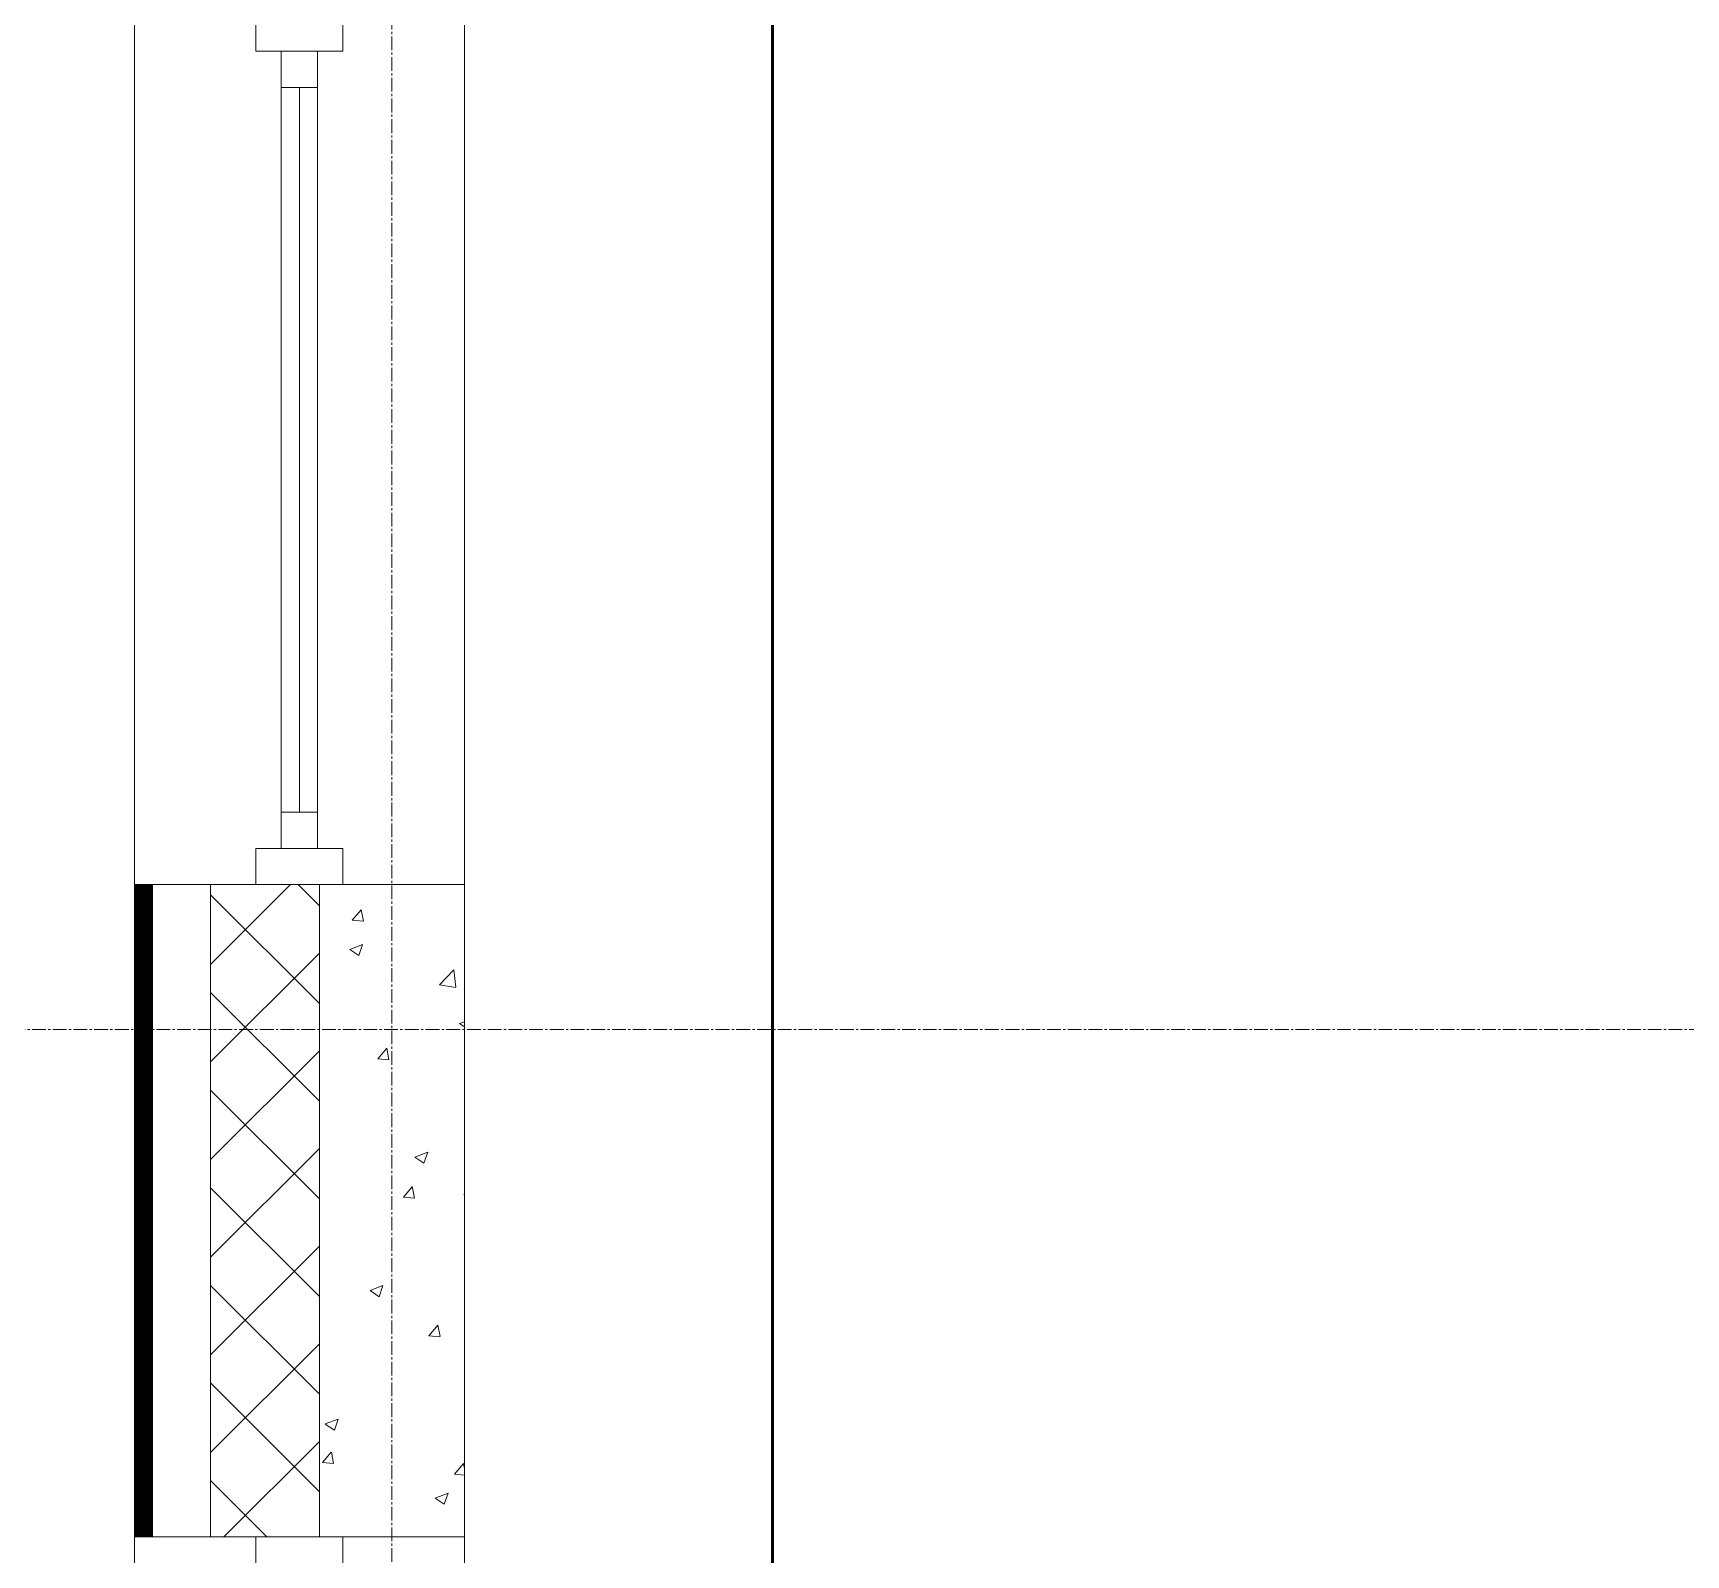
# Model space of a CAD drawing. Header units: millimetres. Extents: x -24360 to 609566, y -391049 to 148426.
# Drawn here: x -495 to 1785, y 42175 to 44275 of the extents above; entities that cross this region are included whole.
import ezdxf

# ---------------------------------------------------------------- set-up
doc = ezdxf.new("R2010")
doc.units = ezdxf.units.MM
doc.linetypes.add('CENTER2', pattern=[28.575, 19.05, -3.175, 3.175, -3.175])
for name, color, linetype, lineweight in [('A-Wall_Материал_Газоблок_Контур', 250, 'Continuous', 0), ('АР_Окна', 4, 'Continuous', 5), ('АР_Стены ПЕНОблок', 52, 'Continuous', 20), ('АР_Тонкая', 254, 'Continuous', 5), ('АР_Утеплитель', 31, 'Continuous', 0), ('АР_Штриховка', 8, 'Continuous', 0)]:
    doc.layers.add(name, color=color, linetype=linetype, lineweight=lineweight)
doc.layers.add('АР_Оси_РД_100', color=7, linetype='Continuous', lineweight=0, true_color=0x525252)
doc.layers.add('РД_Оси_100', color=7, linetype='Continuous', lineweight=0, true_color=0x525252)

# ---------------------------------------------------------------- blocks, each defined once
blk = doc.blocks.new('СОШ_2200_АР_ОСИ_М100_28.05.24')
at = {"layer": 'АР_Оси_РД_100', "linetype": 'CENTER2'}
for p, q in [((0, -6155), (0, 139938.679)), ((29555, 42900), (-5954.958, 42900))]:
    blk.add_line(p, q, dxfattribs=at)

msp = doc.modelspace()

# ---------------------------------------------------------------- linework, layer by layer
at = {"color": 2, "lineweight": 50}
msp.add_lwpolyline([(7340, 36400), (525, 36400), (525, 44884), (7340, 44884)], close=True, dxfattribs=at)
at = {"layer": 'A-Wall_Материал_Газоблок_Контур', "color": 18, "linetype": 'Continuous', "lineweight": 0, "true_color": 0x000000}
for p, q in [((-355, 44300), (-355, 43100)), ((100, 43100), (100, 44300)), ((-355, 42200), (-355, 41000)), ((100, 41000), (100, 42200))]:
    msp.add_line(p, q, dxfattribs=at)
at = {"layer": 'АР_Окна', "color": 18, "linetype": 'Continuous', "lineweight": 5, "true_color": 0x000000}
for p, q in [((-355, 44300), (-355, 43100)), ((100, 44300), (100, 43100)), ((-152.5, 44200), (-102.5, 44200)), ((-127.5, 44200), (-127.5, 43200)), ((-152.5, 43200), (-102.5, 43200)), ((-355, 42200), (-355, 41000)), ((100, 42200), (100, 41000))]:
    msp.add_line(p, q, dxfattribs=at)
for points in [[(-67.5, 44250), (-67.5, 44300), (-187.5, 44300), (-187.5, 44250)], [(-152.5, 44250), (-102.5, 44250), (-102.5, 43150), (-152.5, 43150)], [(-67.5, 43150), (-67.5, 43100), (-187.5, 43100), (-187.5, 43150)], [(-67.5, 42150), (-67.5, 42200), (-187.5, 42200), (-187.5, 42150)]]:
    msp.add_lwpolyline(points, close=True, dxfattribs=at)
at = {"layer": 'АР_Стены ПЕНОблок', "color": 18, "linetype": 'Continuous', "lineweight": 20, "true_color": 0x000000}
for p, q in [((100, 43100), (-100, 43100)), ((-100, 43100), (-100, 42200)), ((100, 42200), (100, 43100)), ((-100, 42200), (100, 42200))]:
    msp.add_line(p, q, dxfattribs=at)
at = {"layer": 'АР_Тонкая', "color": 18, "linetype": 'Continuous', "lineweight": 5, "true_color": 0x000000}
for p, q in [((-330, 43100), (-355, 43100)), ((-355, 43100), (-355, 42200)), ((-250, 43100), (-330, 43100)), ((-330, 43100), (-330, 42200)), ((-330, 42200), (-330, 43100)), ((-250, 42200), (-250, 43100)), ((-355, 42200), (-330, 42200)), ((-330, 42200), (-250, 42200))]:
    msp.add_line(p, q, dxfattribs=at)
at = {"layer": 'АР_Утеплитель', "color": 18, "linetype": 'Continuous', "lineweight": 0, "true_color": 0x000000}
for p, q in [((-100, 43100), (-250, 43100)), ((-250, 43100), (-250, 42200)), ((-100, 42200), (-100, 43100)), ((-250, 42200), (-100, 42200))]:
    msp.add_line(p, q, dxfattribs=at)
at = {"layer": 'АР_Штриховка', "color": 18, "linetype": 'Continuous', "lineweight": 0, "true_color": 0x000000}
for p, q in [((-355, 43099), (-330, 43099)), ((-355, 43098), (-330, 43098)), ((-355, 43097), (-330, 43097)), ((-355, 43096), (-330, 43096)), ((-355, 43095), (-330, 43095)), ((-250, 42989.933), (-139.933, 43100)), ((-100, 43070.526), (-129.474, 43100)), ((-355, 43094), (-330, 43094)), ((-355, 43093), (-330, 43093)), ((-355, 43092), (-330, 43092)), ((-355, 43091), (-330, 43091)), ((-355, 43090), (-330, 43090)), ((-355, 43089), (-330, 43089)), ((-355, 43088), (-330, 43088)), ((-355, 43087), (-330, 43087)), ((-355, 43086), (-330, 43086)), ((-355, 43085), (-330, 43085)), ((-355, 43084), (-330, 43084)), ((-355, 43083), (-330, 43083)), ((-355, 43082), (-330, 43082)), ((-355, 43081), (-330, 43081)), ((-355, 43080), (-330, 43080)), ((-355, 43079), (-330, 43079)), ((-355, 43078), (-330, 43078)), ((-355, 43077), (-330, 43077)), ((-355, 43076), (-330, 43076)), ((-355, 43075), (-330, 43075)), ((-355, 43074), (-330, 43074)), ((-355, 43073), (-330, 43073)), ((-100, 42935.822), (-250, 43085.822)), ((-355, 43072), (-330, 43072)), ((-355, 43071), (-330, 43071)), ((-355, 43070), (-330, 43070)), ((-355, 43069), (-330, 43069)), ((-355, 43068), (-330, 43068)), ((-355, 43067), (-330, 43067)), ((-355, 43066), (-330, 43066)), ((-355, 43065), (-330, 43065)), ((-355, 43064), (-330, 43064)), ((-355, 43063), (-330, 43063)), ((-355, 43062), (-330, 43062)), ((-355, 43061), (-330, 43061)), ((-355, 43060), (-330, 43060)), ((-355, 43059), (-330, 43059)), ((-355, 43058), (-330, 43058)), ((-355, 43057), (-330, 43057)), ((-355, 43056), (-330, 43056)), ((-355, 43055), (-330, 43055)), ((-355, 43054), (-330, 43054)), ((-355, 43053), (-330, 43053)), ((-355, 43052), (-330, 43052)), ((-355, 43051), (-330, 43051)), ((-355, 43050), (-330, 43050)), ((-54.618, 43050.698), (-42.373, 43065.291)), ((-54.618, 43050.697), (-39.436, 43049.369)), ((-39.333, 43049.388), (-42.27, 43065.31)), ((-355, 43049), (-330, 43049)), ((-355, 43048), (-330, 43048)), ((-355, 43047), (-330, 43047)), ((-355, 43046), (-330, 43046)), ((-355, 43045), (-330, 43045)), ((-355, 43044), (-330, 43044)), ((-355, 43043), (-330, 43043)), ((-355, 43042), (-330, 43042)), ((-355, 43041), (-330, 43041)), ((-355, 43040), (-330, 43040)), ((-355, 43039), (-330, 43039)), ((-355, 43038), (-330, 43038)), ((-355, 43037), (-330, 43037)), ((-355, 43036), (-330, 43036)), ((-355, 43035), (-330, 43035)), ((-355, 43034), (-330, 43034)), ((-355, 43033), (-330, 43033)), ((-355, 43032), (-330, 43032)), ((-355, 43031), (-330, 43031)), ((-355, 43030), (-330, 43030)), ((-355, 43029), (-330, 43029)), ((-355, 43028), (-330, 43028)), ((-355, 43027), (-330, 43027)), ((-355, 43026), (-330, 43026)), ((-355, 43025), (-330, 43025)), ((-355, 43024), (-330, 43024)), ((-355, 43023), (-330, 43023)), ((-355, 43022), (-330, 43022)), ((-355, 43021), (-330, 43021)), ((-355, 43020), (-330, 43020)), ((-355, 43019), (-330, 43019)), ((-355, 43018), (-330, 43018)), ((-355, 43017), (-330, 43017)), ((-355, 43016), (-330, 43016)), ((-355, 43015), (-330, 43015)), ((-355, 43014), (-330, 43014)), ((-355, 43013), (-330, 43013)), ((-355, 43012), (-330, 43012)), ((-355, 43011), (-330, 43011)), ((-355, 43010), (-330, 43010)), ((-355, 43009), (-330, 43009)), ((-355, 43008), (-330, 43008)), ((-355, 43007), (-330, 43007)), ((-355, 43006), (-330, 43006)), ((-355, 43005), (-330, 43005)), ((-355, 43004), (-330, 43004)), ((-250, 42855.229), (-100, 43005.229)), ((-58.137, 43010.499), (-45.503, 43001.977)), ((-58.125, 43010.527), (-40.34, 43017.354)), ((-45.499, 43001.976), (-40.348, 43017.325)), ((-355, 43003), (-330, 43003)), ((-355, 43002), (-330, 43002)), ((-355, 43001), (-330, 43001)), ((-355, 43000), (-330, 43000)), ((-355, 42999), (-330, 42999)), ((-355, 42998), (-330, 42998)), ((-355, 42997), (-330, 42997)), ((-355, 42996), (-330, 42996)), ((-355, 42995), (-330, 42995)), ((-355, 42994), (-330, 42994)), ((-355, 42993), (-330, 42993)), ((-355, 42992), (-330, 42992)), ((-355, 42991), (-330, 42991)), ((-355, 42990), (-330, 42990)), ((-355, 42989), (-330, 42989)), ((-355, 42988), (-330, 42988)), ((-355, 42987), (-330, 42987)), ((-355, 42986), (-330, 42986)), ((-355, 42985), (-330, 42985)), ((-355, 42984), (-330, 42984)), ((-355, 42983), (-330, 42983)), ((-355, 42982), (-330, 42982)), ((-355, 42981), (-330, 42981)), ((65.591, 42961.732), (85.375, 42982.351)), ((88.207, 42958.232), (85.401, 42982.354)), ((-355, 42980), (-330, 42980)), ((-355, 42979), (-330, 42979)), ((-355, 42978), (-330, 42978)), ((-355, 42977), (-330, 42977)), ((-355, 42976), (-330, 42976)), ((-355, 42975), (-330, 42975)), ((-355, 42974), (-330, 42974)), ((-355, 42973), (-330, 42973)), ((-355, 42972), (-330, 42972)), ((-355, 42971), (-330, 42971)), ((-355, 42970), (-330, 42970)), ((-355, 42969), (-330, 42969)), ((-355, 42968), (-330, 42968)), ((-355, 42967), (-330, 42967)), ((-355, 42966), (-330, 42966)), ((-355, 42965), (-330, 42965)), ((-355, 42964), (-330, 42964)), ((-355, 42963), (-330, 42963)), ((-355, 42962), (-330, 42962)), ((-355, 42961), (-330, 42961)), ((-355, 42960), (-330, 42960)), ((-355, 42959), (-330, 42959)), ((65.61, 42961.691), (88.2, 42958.187)), ((-355, 42958), (-330, 42958)), ((-355, 42957), (-330, 42957)), ((-355, 42956), (-330, 42956)), ((-355, 42955), (-330, 42955)), ((-355, 42954), (-330, 42954)), ((-355, 42953), (-330, 42953)), ((-355, 42952), (-330, 42952)), ((-355, 42951), (-330, 42951)), ((-355, 42950), (-330, 42950)), ((-355, 42949), (-330, 42949)), ((-355, 42948), (-330, 42948)), ((-355, 42947), (-330, 42947)), ((-355, 42946), (-330, 42946)), ((-355, 42945), (-330, 42945)), ((-355, 42944), (-330, 42944)), ((-355, 42943), (-330, 42943)), ((-355, 42942), (-330, 42942)), ((-355, 42941), (-330, 42941)), ((-355, 42940), (-330, 42940)), ((-355, 42939), (-330, 42939)), ((-355, 42938), (-330, 42938)), ((-355, 42937), (-330, 42937)), ((-355, 42936), (-330, 42936)), ((-100, 42801.118), (-250, 42951.118)), ((-355, 42935), (-330, 42935)), ((-355, 42934), (-330, 42934)), ((-355, 42933), (-330, 42933)), ((-355, 42932), (-330, 42932)), ((-355, 42931), (-330, 42931)), ((-355, 42930), (-330, 42930)), ((-355, 42929), (-330, 42929)), ((-355, 42928), (-330, 42928)), ((-355, 42927), (-330, 42927)), ((-355, 42926), (-330, 42926)), ((-355, 42925), (-330, 42925)), ((-355, 42924), (-330, 42924)), ((-355, 42923), (-330, 42923)), ((-355, 42922), (-330, 42922)), ((-355, 42921), (-330, 42921)), ((-355, 42920), (-330, 42920)), ((-355, 42919), (-330, 42919)), ((-355, 42918), (-330, 42918)), ((-355, 42917), (-330, 42917)), ((-355, 42916), (-330, 42916)), ((-355, 42915), (-330, 42915)), ((-355, 42914), (-330, 42914)), ((-355, 42913), (-330, 42913)), ((-355, 42912), (-330, 42912)), ((-355, 42911), (-330, 42911)), ((-355, 42910), (-330, 42910)), ((-355, 42909), (-330, 42909)), ((-355, 42908), (-330, 42908)), ((-355, 42907), (-330, 42907)), ((-355, 42906), (-330, 42906)), ((-355, 42905), (-330, 42905)), ((-355, 42904), (-330, 42904)), ((-355, 42903), (-330, 42903)), ((-355, 42902), (-330, 42902)), ((-355, 42901), (-330, 42901)), ((-355, 42900), (-330, 42900)), ((-355, 42899), (-330, 42899)), ((-355, 42898), (-330, 42898)), ((-355, 42897), (-330, 42897)), ((-355, 42896), (-330, 42896)), ((-355, 42895), (-330, 42895)), ((-355, 42894), (-330, 42894)), ((-355, 42893), (-330, 42893)), ((-355, 42892), (-330, 42892)), ((-355, 42891), (-330, 42891)), ((-355, 42890), (-330, 42890)), ((93.477, 42908.234), (100, 42903.834)), ((93.49, 42908.261), (100, 42910.76)), ((-355, 42889), (-330, 42889)), ((-355, 42888), (-330, 42888)), ((-355, 42887), (-330, 42887)), ((-355, 42886), (-330, 42886)), ((-355, 42885), (-330, 42885)), ((-355, 42884), (-330, 42884)), ((-355, 42883), (-330, 42883)), ((-355, 42882), (-330, 42882)), ((-355, 42881), (-330, 42881)), ((-355, 42880), (-330, 42880)), ((-355, 42879), (-330, 42879)), ((-355, 42878), (-330, 42878)), ((-355, 42877), (-330, 42877)), ((-355, 42876), (-330, 42876)), ((-355, 42875), (-330, 42875)), ((-355, 42874), (-330, 42874)), ((-355, 42873), (-330, 42873)), ((-355, 42872), (-330, 42872)), ((-355, 42871), (-330, 42871)), ((-355, 42870), (-330, 42870)), ((-355, 42869), (-330, 42869)), ((-355, 42868), (-330, 42868)), ((-355, 42867), (-330, 42867)), ((-250, 42720.526), (-100, 42870.526)), ((-19.375, 42859.641), (-7.13, 42874.234)), ((-4.09, 42858.331), (-7.027, 42874.253)), ((-355, 42866), (-330, 42866)), ((-355, 42865), (-330, 42865)), ((-355, 42864), (-330, 42864)), ((-355, 42863), (-330, 42863)), ((-355, 42862), (-330, 42862)), ((-355, 42861), (-330, 42861)), ((-355, 42860), (-330, 42860)), ((-355, 42859), (-330, 42859)), ((-355, 42858), (-330, 42858)), ((-355, 42857), (-330, 42857)), ((-355, 42856), (-330, 42856)), ((-355, 42855), (-330, 42855)), ((-355, 42854), (-330, 42854)), ((-355, 42853), (-330, 42853)), ((-355, 42852), (-330, 42852)), ((-355, 42851), (-330, 42851)), ((-355, 42850), (-330, 42850)), ((-355, 42849), (-330, 42849)), ((-355, 42848), (-330, 42848)), ((-355, 42847), (-330, 42847)), ((-355, 42846), (-330, 42846)), ((-355, 42845), (-330, 42845)), ((-19.375, 42859.641), (-4.193, 42858.312)), ((-355, 42844), (-330, 42844)), ((-355, 42843), (-330, 42843)), ((-355, 42842), (-330, 42842)), ((-355, 42841), (-330, 42841)), ((-355, 42840), (-330, 42840)), ((-355, 42839), (-330, 42839)), ((-355, 42838), (-330, 42838)), ((-355, 42837), (-330, 42837)), ((-355, 42836), (-330, 42836)), ((-355, 42835), (-330, 42835)), ((-355, 42834), (-330, 42834)), ((-355, 42833), (-330, 42833)), ((-355, 42832), (-330, 42832)), ((-355, 42831), (-330, 42831)), ((-355, 42830), (-330, 42830)), ((-355, 42829), (-330, 42829)), ((-355, 42828), (-330, 42828)), ((-355, 42827), (-330, 42827)), ((-355, 42826), (-330, 42826)), ((-355, 42825), (-330, 42825)), ((-355, 42824), (-330, 42824)), ((-355, 42823), (-330, 42823)), ((-355, 42822), (-330, 42822)), ((-355, 42821), (-330, 42821)), ((-355, 42820), (-330, 42820)), ((-355, 42819), (-330, 42819)), ((-355, 42818), (-330, 42818)), ((-355, 42817), (-330, 42817)), ((-355, 42816), (-330, 42816)), ((-355, 42815), (-330, 42815)), ((-355, 42814), (-330, 42814)), ((-355, 42813), (-330, 42813)), ((-355, 42812), (-330, 42812)), ((-355, 42811), (-330, 42811)), ((-355, 42810), (-330, 42810)), ((-355, 42809), (-330, 42809)), ((-355, 42808), (-330, 42808)), ((-355, 42807), (-330, 42807)), ((-355, 42806), (-330, 42806)), ((-355, 42805), (-330, 42805)), ((-355, 42804), (-330, 42804)), ((-355, 42803), (-330, 42803)), ((-355, 42802), (-330, 42802)), ((-355, 42801), (-330, 42801)), ((-355, 42800), (-330, 42800)), ((-355, 42799), (-330, 42799)), ((-100, 42666.414), (-250, 42816.414)), ((-355, 42798), (-330, 42798)), ((-355, 42797), (-330, 42797)), ((-355, 42796), (-330, 42796)), ((-355, 42795), (-330, 42795)), ((-355, 42794), (-330, 42794)), ((-355, 42793), (-330, 42793)), ((-355, 42792), (-330, 42792)), ((-355, 42791), (-330, 42791)), ((-355, 42790), (-330, 42790)), ((-355, 42789), (-330, 42789)), ((-355, 42788), (-330, 42788)), ((-355, 42787), (-330, 42787)), ((-355, 42786), (-330, 42786)), ((-355, 42785), (-330, 42785)), ((-355, 42784), (-330, 42784)), ((-355, 42783), (-330, 42783)), ((-355, 42782), (-330, 42782)), ((-355, 42781), (-330, 42781)), ((-355, 42780), (-330, 42780)), ((-355, 42779), (-330, 42779)), ((-355, 42778), (-330, 42778)), ((-355, 42777), (-330, 42777)), ((-355, 42776), (-330, 42776)), ((-355, 42775), (-330, 42775)), ((-355, 42774), (-330, 42774)), ((-355, 42773), (-330, 42773)), ((-355, 42772), (-330, 42772)), ((-355, 42771), (-330, 42771)), ((-355, 42770), (-330, 42770)), ((-355, 42769), (-330, 42769)), ((-355, 42768), (-330, 42768)), ((-355, 42767), (-330, 42767)), ((-355, 42766), (-330, 42766)), ((-355, 42765), (-330, 42765)), ((-355, 42764), (-330, 42764)), ((-355, 42763), (-330, 42763)), ((-355, 42762), (-330, 42762)), ((-355, 42761), (-330, 42761)), ((-355, 42760), (-330, 42760)), ((-355, 42759), (-330, 42759)), ((-355, 42758), (-330, 42758)), ((-355, 42757), (-330, 42757)), ((-355, 42756), (-330, 42756)), ((-355, 42755), (-330, 42755)), ((-355, 42754), (-330, 42754)), ((-355, 42753), (-330, 42753)), ((-355, 42752), (-330, 42752)), ((-355, 42751), (-330, 42751)), ((-355, 42750), (-330, 42750)), ((-355, 42749), (-330, 42749)), ((-355, 42748), (-330, 42748)), ((-355, 42747), (-330, 42747)), ((-355, 42746), (-330, 42746)), ((-355, 42745), (-330, 42745)), ((-355, 42744), (-330, 42744)), ((-355, 42743), (-330, 42743)), ((-355, 42742), (-330, 42742)), ((-355, 42741), (-330, 42741)), ((-355, 42740), (-330, 42740)), ((-355, 42739), (-330, 42739)), ((-355, 42738), (-330, 42738)), ((-355, 42737), (-330, 42737)), ((-355, 42736), (-330, 42736)), ((-355, 42735), (-330, 42735)), ((-355, 42734), (-330, 42734)), ((-355, 42733), (-330, 42733)), ((-355, 42732), (-330, 42732)), ((-355, 42731), (-330, 42731)), ((-250, 42585.822), (-100, 42735.822)), ((31.688, 42724.073), (49.472, 42730.9)), ((44.314, 42715.522), (49.464, 42730.871)), ((-355, 42730), (-330, 42730)), ((-355, 42729), (-330, 42729)), ((-355, 42728), (-330, 42728)), ((-355, 42727), (-330, 42727)), ((-355, 42726), (-330, 42726)), ((-355, 42725), (-330, 42725)), ((-355, 42724), (-330, 42724)), ((-355, 42723), (-330, 42723)), ((-355, 42722), (-330, 42722)), ((-355, 42721), (-330, 42721)), ((-355, 42720), (-330, 42720)), ((-355, 42719), (-330, 42719)), ((-355, 42718), (-330, 42718)), ((-355, 42717), (-330, 42717)), ((-355, 42716), (-330, 42716)), ((-355, 42715), (-330, 42715)), ((-355, 42714), (-330, 42714)), ((-355, 42713), (-330, 42713)), ((-355, 42712), (-330, 42712)), ((-355, 42711), (-330, 42711)), ((-355, 42710), (-330, 42710)), ((-355, 42709), (-330, 42709)), ((-355, 42708), (-330, 42708)), ((31.675, 42724.046), (44.31, 42715.524)), ((-355, 42707), (-330, 42707)), ((-355, 42706), (-330, 42706)), ((-355, 42705), (-330, 42705)), ((-355, 42704), (-330, 42704)), ((-355, 42703), (-330, 42703)), ((-355, 42702), (-330, 42702)), ((-355, 42701), (-330, 42701)), ((-355, 42700), (-330, 42700)), ((-355, 42699), (-330, 42699)), ((-355, 42698), (-330, 42698)), ((-355, 42697), (-330, 42697)), ((-355, 42696), (-330, 42696)), ((-355, 42695), (-330, 42695)), ((-355, 42694), (-330, 42694)), ((-355, 42693), (-330, 42693)), ((-355, 42692), (-330, 42692)), ((-355, 42691), (-330, 42691)), ((-355, 42690), (-330, 42690)), ((-355, 42689), (-330, 42689)), ((-355, 42688), (-330, 42688)), ((-355, 42687), (-330, 42687)), ((-355, 42686), (-330, 42686)), ((-355, 42685), (-330, 42685)), ((-355, 42684), (-330, 42684)), ((-355, 42683), (-330, 42683)), ((-355, 42682), (-330, 42682)), ((-355, 42681), (-330, 42681)), ((-355, 42680), (-330, 42680)), ((-355, 42679), (-330, 42679)), ((-355, 42678), (-330, 42678)), ((-355, 42677), (-330, 42677)), ((-355, 42676), (-330, 42676)), ((-355, 42675), (-330, 42675)), ((-355, 42674), (-330, 42674)), ((-355, 42673), (-330, 42673)), ((-355, 42672), (-330, 42672)), ((-355, 42671), (-330, 42671)), ((-355, 42670), (-330, 42670)), ((-355, 42669), (-330, 42669)), ((-355, 42668), (-330, 42668)), ((-355, 42667), (-330, 42667)), ((-355, 42666), (-330, 42666)), ((-355, 42665), (-330, 42665)), ((-355, 42664), (-330, 42664)), ((-355, 42663), (-330, 42663)), ((-355, 42662), (-330, 42662)), ((-100, 42531.71), (-250, 42681.71)), ((15.869, 42668.584), (28.114, 42683.177)), ((15.869, 42668.584), (31.051, 42667.256)), ((31.152, 42667.274), (28.216, 42683.196)), ((99.266, 42672.264), (100, 42673.029)), ((99.285, 42672.223), (100, 42672.112)), ((-355, 42661), (-330, 42661)), ((-355, 42660), (-330, 42660)), ((-355, 42659), (-330, 42659)), ((-355, 42658), (-330, 42658)), ((-355, 42657), (-330, 42657)), ((-355, 42656), (-330, 42656)), ((-355, 42655), (-330, 42655)), ((-355, 42654), (-330, 42654)), ((-355, 42653), (-330, 42653)), ((-355, 42652), (-330, 42652)), ((-355, 42651), (-330, 42651)), ((-355, 42650), (-330, 42650)), ((-355, 42649), (-330, 42649)), ((-355, 42648), (-330, 42648)), ((-355, 42647), (-330, 42647)), ((-355, 42646), (-330, 42646)), ((-355, 42645), (-330, 42645)), ((-355, 42644), (-330, 42644)), ((-355, 42643), (-330, 42643)), ((-355, 42642), (-330, 42642)), ((-355, 42641), (-330, 42641)), ((-355, 42640), (-330, 42640)), ((-355, 42639), (-330, 42639)), ((-355, 42638), (-330, 42638)), ((-355, 42637), (-330, 42637)), ((-355, 42636), (-330, 42636)), ((-355, 42635), (-330, 42635)), ((-355, 42634), (-330, 42634)), ((-355, 42633), (-330, 42633)), ((-355, 42632), (-330, 42632)), ((-355, 42631), (-330, 42631)), ((-355, 42630), (-330, 42630)), ((-355, 42629), (-330, 42629)), ((-355, 42628), (-330, 42628)), ((-355, 42627), (-330, 42627)), ((-355, 42626), (-330, 42626)), ((-355, 42625), (-330, 42625)), ((-355, 42624), (-330, 42624)), ((-355, 42623), (-330, 42623)), ((-355, 42622), (-330, 42622)), ((-355, 42621), (-330, 42621)), ((-355, 42620), (-330, 42620)), ((-355, 42619), (-330, 42619)), ((-355, 42618), (-330, 42618)), ((-355, 42617), (-330, 42617)), ((-355, 42616), (-330, 42616)), ((-355, 42615), (-330, 42615)), ((-355, 42614), (-330, 42614)), ((-355, 42613), (-330, 42613)), ((-355, 42612), (-330, 42612)), ((-355, 42611), (-330, 42611)), ((-355, 42610), (-330, 42610)), ((-355, 42609), (-330, 42609)), ((-355, 42608), (-330, 42608)), ((-355, 42607), (-330, 42607)), ((-355, 42606), (-330, 42606)), ((-355, 42605), (-330, 42605)), ((-355, 42604), (-330, 42604)), ((-355, 42603), (-330, 42603)), ((-355, 42602), (-330, 42602)), ((-355, 42601), (-330, 42601)), ((-355, 42600), (-330, 42600)), ((-355, 42599), (-330, 42599)), ((-355, 42598), (-330, 42598)), ((-355, 42597), (-330, 42597)), ((-355, 42596), (-330, 42596)), ((-355, 42595), (-330, 42595)), ((-355, 42594), (-330, 42594)), ((-250, 42451.118), (-100, 42601.118)), ((-355, 42593), (-330, 42593)), ((-355, 42592), (-330, 42592)), ((-355, 42591), (-330, 42591)), ((-355, 42590), (-330, 42590)), ((-355, 42589), (-330, 42589)), ((-355, 42588), (-330, 42588)), ((-355, 42587), (-330, 42587)), ((-355, 42586), (-330, 42586)), ((-355, 42585), (-330, 42585)), ((-355, 42584), (-330, 42584)), ((-355, 42583), (-330, 42583)), ((-355, 42582), (-330, 42582)), ((-355, 42581), (-330, 42581)), ((-355, 42580), (-330, 42580)), ((-355, 42579), (-330, 42579)), ((-355, 42578), (-330, 42578)), ((-355, 42577), (-330, 42577)), ((-355, 42576), (-330, 42576)), ((-355, 42575), (-330, 42575)), ((-355, 42574), (-330, 42574)), ((-355, 42573), (-330, 42573)), ((-355, 42572), (-330, 42572)), ((-355, 42571), (-330, 42571)), ((-355, 42570), (-330, 42570)), ((-355, 42569), (-330, 42569)), ((-355, 42568), (-330, 42568)), ((-355, 42567), (-330, 42567)), ((-355, 42566), (-330, 42566)), ((-355, 42565), (-330, 42565)), ((-355, 42564), (-330, 42564)), ((-355, 42563), (-330, 42563)), ((-355, 42562), (-330, 42562)), ((-355, 42561), (-330, 42561)), ((-355, 42560), (-330, 42560)), ((-355, 42559), (-330, 42559)), ((-355, 42558), (-330, 42558)), ((-355, 42557), (-330, 42557)), ((-355, 42556), (-330, 42556)), ((-355, 42555), (-330, 42555)), ((-355, 42554), (-330, 42554)), ((-355, 42553), (-330, 42553)), ((-355, 42552), (-330, 42552)), ((-355, 42551), (-330, 42551)), ((-355, 42550), (-330, 42550)), ((-355, 42549), (-330, 42549)), ((-355, 42548), (-330, 42548)), ((-355, 42547), (-330, 42547)), ((-355, 42546), (-330, 42546)), ((-355, 42545), (-330, 42545)), ((-355, 42544), (-330, 42544)), ((-355, 42543), (-330, 42543)), ((-355, 42542), (-330, 42542)), ((-355, 42541), (-330, 42541)), ((-355, 42540), (-330, 42540)), ((-355, 42539), (-330, 42539)), ((-355, 42538), (-330, 42538)), ((-355, 42537), (-330, 42537)), ((-355, 42536), (-330, 42536)), ((-355, 42535), (-330, 42535)), ((-355, 42534), (-330, 42534)), ((-355, 42533), (-330, 42533)), ((-355, 42532), (-330, 42532)), ((-355, 42531), (-330, 42531)), ((-355, 42530), (-330, 42530)), ((-355, 42529), (-330, 42529)), ((-355, 42528), (-330, 42528)), ((-355, 42527), (-330, 42527)), ((-355, 42526), (-330, 42526)), ((-355, 42525), (-330, 42525)), ((-100, 42397.006), (-250, 42547.006)), ((-30.127, 42539.858), (-17.492, 42531.336)), ((-30.114, 42539.885), (-12.33, 42546.712)), ((-17.488, 42531.334), (-12.338, 42546.683)), ((-355, 42524), (-330, 42524)), ((-355, 42523), (-330, 42523)), ((-355, 42522), (-330, 42522)), ((-355, 42521), (-330, 42521)), ((-355, 42520), (-330, 42520)), ((-355, 42519), (-330, 42519)), ((-355, 42518), (-330, 42518)), ((-355, 42517), (-330, 42517)), ((-355, 42516), (-330, 42516)), ((-355, 42515), (-330, 42515)), ((-355, 42514), (-330, 42514)), ((-355, 42513), (-330, 42513)), ((-355, 42512), (-330, 42512)), ((-355, 42511), (-330, 42511)), ((-355, 42510), (-330, 42510)), ((-355, 42509), (-330, 42509)), ((-355, 42508), (-330, 42508)), ((-355, 42507), (-330, 42507)), ((-355, 42506), (-330, 42506)), ((-355, 42505), (-330, 42505)), ((-355, 42504), (-330, 42504)), ((-355, 42503), (-330, 42503)), ((-355, 42502), (-330, 42502)), ((-355, 42501), (-330, 42501)), ((-355, 42500), (-330, 42500)), ((-355, 42499), (-330, 42499)), ((-355, 42498), (-330, 42498)), ((-355, 42497), (-330, 42497)), ((-355, 42496), (-330, 42496)), ((-355, 42495), (-330, 42495)), ((-355, 42494), (-330, 42494)), ((-355, 42493), (-330, 42493)), ((-355, 42492), (-330, 42492)), ((-355, 42491), (-330, 42491)), ((-355, 42490), (-330, 42490)), ((-355, 42489), (-330, 42489)), ((-355, 42488), (-330, 42488)), ((-355, 42487), (-330, 42487)), ((-355, 42486), (-330, 42486)), ((-355, 42485), (-330, 42485)), ((-355, 42484), (-330, 42484)), ((-355, 42483), (-330, 42483)), ((-355, 42482), (-330, 42482)), ((-355, 42481), (-330, 42481)), ((-355, 42480), (-330, 42480)), ((51.112, 42477.527), (63.357, 42492.12)), ((66.395, 42476.217), (63.458, 42492.139)), ((-355, 42479), (-330, 42479)), ((-355, 42478), (-330, 42478)), ((-355, 42477), (-330, 42477)), ((-355, 42476), (-330, 42476)), ((-355, 42475), (-330, 42475)), ((-355, 42474), (-330, 42474)), ((-355, 42473), (-330, 42473)), ((-355, 42472), (-330, 42472)), ((-355, 42471), (-330, 42471)), ((-355, 42470), (-330, 42470)), ((-355, 42469), (-330, 42469)), ((-355, 42468), (-330, 42468)), ((-355, 42467), (-330, 42467)), ((-355, 42466), (-330, 42466)), ((-355, 42465), (-330, 42465)), ((-355, 42464), (-330, 42464)), ((-355, 42463), (-330, 42463)), ((-355, 42462), (-330, 42462)), ((-355, 42461), (-330, 42461)), ((-355, 42460), (-330, 42460)), ((-355, 42459), (-330, 42459)), ((-355, 42458), (-330, 42458)), ((-355, 42457), (-330, 42457)), ((-250, 42316.414), (-100, 42466.414)), ((51.112, 42477.527), (66.294, 42476.199)), ((-355, 42456), (-330, 42456)), ((-355, 42455), (-330, 42455)), ((-355, 42454), (-330, 42454)), ((-355, 42453), (-330, 42453)), ((-355, 42452), (-330, 42452)), ((-355, 42451), (-330, 42451)), ((-355, 42450), (-330, 42450)), ((-355, 42449), (-330, 42449)), ((-355, 42448), (-330, 42448)), ((-355, 42447), (-330, 42447)), ((-355, 42446), (-330, 42446)), ((-355, 42445), (-330, 42445)), ((-355, 42444), (-330, 42444)), ((-355, 42443), (-330, 42443)), ((-355, 42442), (-330, 42442)), ((-355, 42441), (-330, 42441)), ((-355, 42440), (-330, 42440)), ((-355, 42439), (-330, 42439)), ((-355, 42438), (-330, 42438)), ((-355, 42437), (-330, 42437)), ((-355, 42436), (-330, 42436)), ((-355, 42435), (-330, 42435)), ((-355, 42434), (-330, 42434)), ((-355, 42433), (-330, 42433)), ((-355, 42432), (-330, 42432)), ((-355, 42431), (-330, 42431)), ((-355, 42430), (-330, 42430)), ((-355, 42429), (-330, 42429)), ((-355, 42428), (-330, 42428)), ((-355, 42427), (-330, 42427)), ((-355, 42426), (-330, 42426)), ((-355, 42425), (-330, 42425)), ((-355, 42424), (-330, 42424)), ((-355, 42423), (-330, 42423)), ((-355, 42422), (-330, 42422)), ((-355, 42421), (-330, 42421)), ((-355, 42420), (-330, 42420)), ((-355, 42419), (-330, 42419)), ((-355, 42418), (-330, 42418)), ((-355, 42417), (-330, 42417)), ((-355, 42416), (-330, 42416)), ((-355, 42415), (-330, 42415)), ((-355, 42414), (-330, 42414)), ((-355, 42413), (-330, 42413)), ((-355, 42412), (-330, 42412)), ((-355, 42411), (-330, 42411)), ((-100, 42262.302), (-250, 42412.302)), ((-355, 42410), (-330, 42410)), ((-355, 42409), (-330, 42409)), ((-355, 42408), (-330, 42408)), ((-355, 42407), (-330, 42407)), ((-355, 42406), (-330, 42406)), ((-355, 42405), (-330, 42405)), ((-355, 42404), (-330, 42404)), ((-355, 42403), (-330, 42403)), ((-355, 42402), (-330, 42402)), ((-355, 42401), (-330, 42401)), ((-355, 42400), (-330, 42400)), ((-355, 42399), (-330, 42399)), ((-355, 42398), (-330, 42398)), ((-355, 42397), (-330, 42397)), ((-355, 42396), (-330, 42396)), ((-355, 42395), (-330, 42395)), ((-355, 42394), (-330, 42394)), ((-355, 42393), (-330, 42393)), ((-355, 42392), (-330, 42392)), ((-355, 42391), (-330, 42391)), ((-355, 42390), (-330, 42390)), ((-355, 42389), (-330, 42389)), ((-355, 42388), (-330, 42388)), ((-355, 42387), (-330, 42387)), ((-355, 42386), (-330, 42386)), ((-355, 42385), (-330, 42385)), ((-355, 42384), (-330, 42384)), ((-355, 42383), (-330, 42383)), ((-355, 42382), (-330, 42382)), ((-355, 42381), (-330, 42381)), ((-355, 42380), (-330, 42380)), ((-355, 42379), (-330, 42379)), ((-355, 42378), (-330, 42378)), ((-355, 42377), (-330, 42377)), ((-355, 42376), (-330, 42376)), ((-355, 42375), (-330, 42375)), ((-355, 42374), (-330, 42374)), ((-355, 42373), (-330, 42373)), ((-355, 42372), (-330, 42372)), ((-355, 42371), (-330, 42371)), ((-355, 42370), (-330, 42370)), ((-355, 42369), (-330, 42369)), ((-355, 42368), (-330, 42368)), ((-355, 42367), (-330, 42367)), ((-355, 42366), (-330, 42366)), ((-355, 42365), (-330, 42365)), ((-355, 42364), (-330, 42364)), ((-355, 42363), (-330, 42363)), ((-355, 42362), (-330, 42362)), ((-355, 42361), (-330, 42361)), ((-355, 42360), (-330, 42360)), ((-355, 42359), (-330, 42359)), ((-355, 42358), (-330, 42358)), ((-355, 42357), (-330, 42357)), ((-355, 42356), (-330, 42356)), ((-355, 42355), (-330, 42355)), ((-355, 42354), (-330, 42354)), ((-355, 42353), (-330, 42353)), ((-355, 42352), (-330, 42352)), ((-355, 42351), (-330, 42351)), ((-355, 42350), (-330, 42350)), ((-355, 42349), (-330, 42349)), ((-355, 42348), (-330, 42348)), ((-355, 42347), (-330, 42347)), ((-355, 42346), (-330, 42346)), ((-355, 42345), (-330, 42345)), ((-355, 42344), (-330, 42344)), ((-355, 42343), (-330, 42343)), ((-91.929, 42355.67), (-79.294, 42347.148)), ((-91.917, 42355.697), (-74.132, 42362.524)), ((-79.29, 42347.146), (-74.14, 42362.495)), ((-355, 42342), (-330, 42342)), ((-355, 42341), (-330, 42341)), ((-355, 42340), (-330, 42340)), ((-355, 42339), (-330, 42339)), ((-355, 42338), (-330, 42338)), ((-355, 42337), (-330, 42337)), ((-355, 42336), (-330, 42336)), ((-355, 42335), (-330, 42335)), ((-355, 42334), (-330, 42334)), ((-355, 42333), (-330, 42333)), ((-355, 42332), (-330, 42332)), ((-355, 42331), (-330, 42331)), ((-355, 42330), (-330, 42330)), ((-355, 42329), (-330, 42329)), ((-355, 42328), (-330, 42328)), ((-355, 42327), (-330, 42327)), ((-355, 42326), (-330, 42326)), ((-355, 42325), (-330, 42325)), ((-355, 42324), (-330, 42324)), ((-355, 42323), (-330, 42323)), ((-355, 42322), (-330, 42322)), ((-355, 42321), (-330, 42321)), ((-355, 42320), (-330, 42320)), ((-231.71, 42200), (-100, 42331.71)), ((-355, 42319), (-330, 42319)), ((-355, 42318), (-330, 42318)), ((-355, 42317), (-330, 42317)), ((-355, 42316), (-330, 42316)), ((-355, 42315), (-330, 42315)), ((-355, 42314), (-330, 42314)), ((-355, 42313), (-330, 42313)), ((-355, 42312), (-330, 42312)), ((-355, 42311), (-330, 42311)), ((-355, 42310), (-330, 42310)), ((-355, 42309), (-330, 42309)), ((-355, 42308), (-330, 42308)), ((-355, 42307), (-330, 42307)), ((-355, 42306), (-330, 42306)), ((-355, 42305), (-330, 42305)), ((-355, 42304), (-330, 42304)), ((-355, 42303), (-330, 42303)), ((-355, 42302), (-330, 42302)), ((-355, 42301), (-330, 42301)), ((-355, 42300), (-330, 42300)), ((-355, 42299), (-330, 42299)), ((-355, 42298), (-330, 42298)), ((-355, 42297), (-330, 42297)), ((-95.829, 42302.409), (-83.584, 42317.003)), ((-95.829, 42302.409), (-80.647, 42301.081)), ((-80.546, 42301.1), (-83.483, 42317.021)), ((86.356, 42286.47), (98.601, 42301.064)), ((100, 42294.041), (98.701, 42301.082)), ((-355, 42296), (-330, 42296)), ((-355, 42295), (-330, 42295)), ((-355, 42294), (-330, 42294)), ((-355, 42293), (-330, 42293)), ((-355, 42292), (-330, 42292)), ((-355, 42291), (-330, 42291)), ((-355, 42290), (-330, 42290)), ((-355, 42289), (-330, 42289)), ((-355, 42288), (-330, 42288)), ((-355, 42287), (-330, 42287)), ((-355, 42286), (-330, 42286)), ((-355, 42285), (-330, 42285)), ((-355, 42284), (-330, 42284)), ((-355, 42283), (-330, 42283)), ((-355, 42282), (-330, 42282)), ((-355, 42281), (-330, 42281)), ((-355, 42280), (-330, 42280)), ((-355, 42279), (-330, 42279)), ((-355, 42278), (-330, 42278)), ((-355, 42277), (-330, 42277)), ((-355, 42276), (-330, 42276)), ((-355, 42275), (-330, 42275)), ((-172.401, 42200), (-250, 42277.599)), ((86.356, 42286.47), (100, 42285.276)), ((-355, 42274), (-330, 42274)), ((-355, 42273), (-330, 42273)), ((-355, 42272), (-330, 42272)), ((-355, 42271), (-330, 42271)), ((-355, 42270), (-330, 42270)), ((-355, 42269), (-330, 42269)), ((-355, 42268), (-330, 42268)), ((-355, 42267), (-330, 42267)), ((-355, 42266), (-330, 42266)), ((-355, 42265), (-330, 42265)), ((-355, 42264), (-330, 42264)), ((-355, 42263), (-330, 42263)), ((-355, 42262), (-330, 42262)), ((-355, 42261), (-330, 42261)), ((-355, 42260), (-330, 42260)), ((-355, 42259), (-330, 42259)), ((-355, 42258), (-330, 42258)), ((-355, 42257), (-330, 42257)), ((-355, 42256), (-330, 42256)), ((-355, 42255), (-330, 42255)), ((-355, 42254), (-330, 42254)), ((-355, 42253), (-330, 42253)), ((-355, 42252), (-330, 42252)), ((59.686, 42253.405), (72.32, 42244.883)), ((59.698, 42253.432), (77.483, 42260.259)), ((72.324, 42244.881), (77.474, 42260.23)), ((-355, 42251), (-330, 42251)), ((-355, 42250), (-330, 42250)), ((-355, 42249), (-330, 42249)), ((-355, 42248), (-330, 42248)), ((-355, 42247), (-330, 42247)), ((-355, 42246), (-330, 42246)), ((-355, 42245), (-330, 42245)), ((-355, 42244), (-330, 42244)), ((-355, 42243), (-330, 42243)), ((-355, 42242), (-330, 42242)), ((-355, 42241), (-330, 42241)), ((-355, 42240), (-330, 42240)), ((-355, 42239), (-330, 42239)), ((-355, 42238), (-330, 42238)), ((-355, 42237), (-330, 42237)), ((-355, 42236), (-330, 42236)), ((-355, 42235), (-330, 42235)), ((-355, 42234), (-330, 42234)), ((-355, 42233), (-330, 42233)), ((-355, 42232), (-330, 42232)), ((-355, 42231), (-330, 42231)), ((-355, 42230), (-330, 42230)), ((-355, 42229), (-330, 42229)), ((-355, 42228), (-330, 42228)), ((-355, 42227), (-330, 42227)), ((-355, 42226), (-330, 42226)), ((-355, 42225), (-330, 42225)), ((-355, 42224), (-330, 42224)), ((-355, 42223), (-330, 42223)), ((-355, 42222), (-330, 42222)), ((-355, 42221), (-330, 42221)), ((-355, 42220), (-330, 42220)), ((-355, 42219), (-330, 42219)), ((-355, 42218), (-330, 42218)), ((-355, 42217), (-330, 42217)), ((-355, 42216), (-330, 42216)), ((-355, 42215), (-330, 42215)), ((-355, 42214), (-330, 42214)), ((-355, 42213), (-330, 42213)), ((-355, 42212), (-330, 42212)), ((-355, 42211), (-330, 42211)), ((-355, 42210), (-330, 42210)), ((-355, 42209), (-330, 42209)), ((-355, 42208), (-330, 42208)), ((-355, 42207), (-330, 42207)), ((-355, 42206), (-330, 42206)), ((-355, 42205), (-330, 42205)), ((-355, 42204), (-330, 42204)), ((-355, 42203), (-330, 42203)), ((-355, 42202), (-330, 42202)), ((-355, 42201), (-330, 42201))]:
    msp.add_line(p, q, dxfattribs=at)

# ---------------------------------------------------------------- block references
at = {"layer": 'РД_Оси_100'}
msp.add_blockref('СОШ_2200_АР_ОСИ_М100_28.05.24', (0, 0), dxfattribs=at)

doc.saveas('drawing.dxf')
